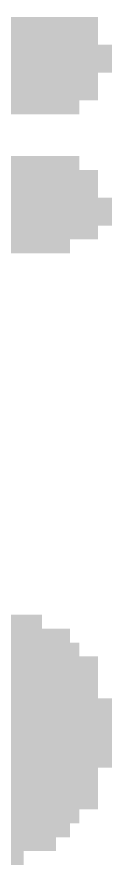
# Model space of a CAD drawing. Extents: x -27.9 to 58.7, y -12 to 40.1.
# Drawn here: x 23.142 to 23.346, y 18.335 to 20.165 of the extents above; entities that cross this region are included whole.
import ezdxf

# ---------------------------------------------------------------- set-up
doc = ezdxf.new("R2010")
doc.units = 0
doc.layers.add('22', color=40, linetype='CONTINUOUS')

# ---------------------------------------------------------------- blocks, each defined once
blk = doc.blocks.new('RECT')
blk.add_solid([(-0.5, -0.5), (0.5, -0.5), (-0.5, 0.5), (0.5, 0.5)])

msp = doc.modelspace()

# ---------------------------------------------------------------- block references
at = {"layer": '22', "rotation": 90}
for p, xscale, yscale in [((23.1412, 20.0599), 0.21, 0.03), ((23.1762, 20.0599), 0.21, 0.04), ((23.2112, 20.0599), 0.21, 0.03), ((23.2412, 20.0599), 0.21, 0.03), ((23.2612, 20.0599), 0.21, 0.03), ((23.2962, 20.0749), 0.18, 0.04), ((23.3312, 20.0749), 0.06, 0.03), ((23.1412, 19.7599), 0.21, 0.03), ((23.1762, 19.7599), 0.21, 0.04), ((23.2112, 19.7599), 0.21, 0.03), ((23.2412, 19.7599), 0.21, 0.03), ((23.2612, 19.7749), 0.18, 0.03), ((23.2962, 19.7599), 0.15, 0.04), ((23.3312, 19.7449), 0.06, 0.03), ((23.1412, 18.6049), 0.54, 0.03), ((23.1762, 18.6199), 0.51, 0.04), ((23.2112, 18.6049), 0.48, 0.03), ((23.2412, 18.6199), 0.45, 0.03), ((23.2612, 18.6199), 0.39, 0.03), ((23.2962, 18.6199), 0.33, 0.04), ((23.3312, 18.6199), 0.15, 0.03)]:
    msp.add_blockref('RECT', p, dxfattribs=dict(at, xscale=xscale, yscale=yscale))

doc.saveas('drawing.dxf')
